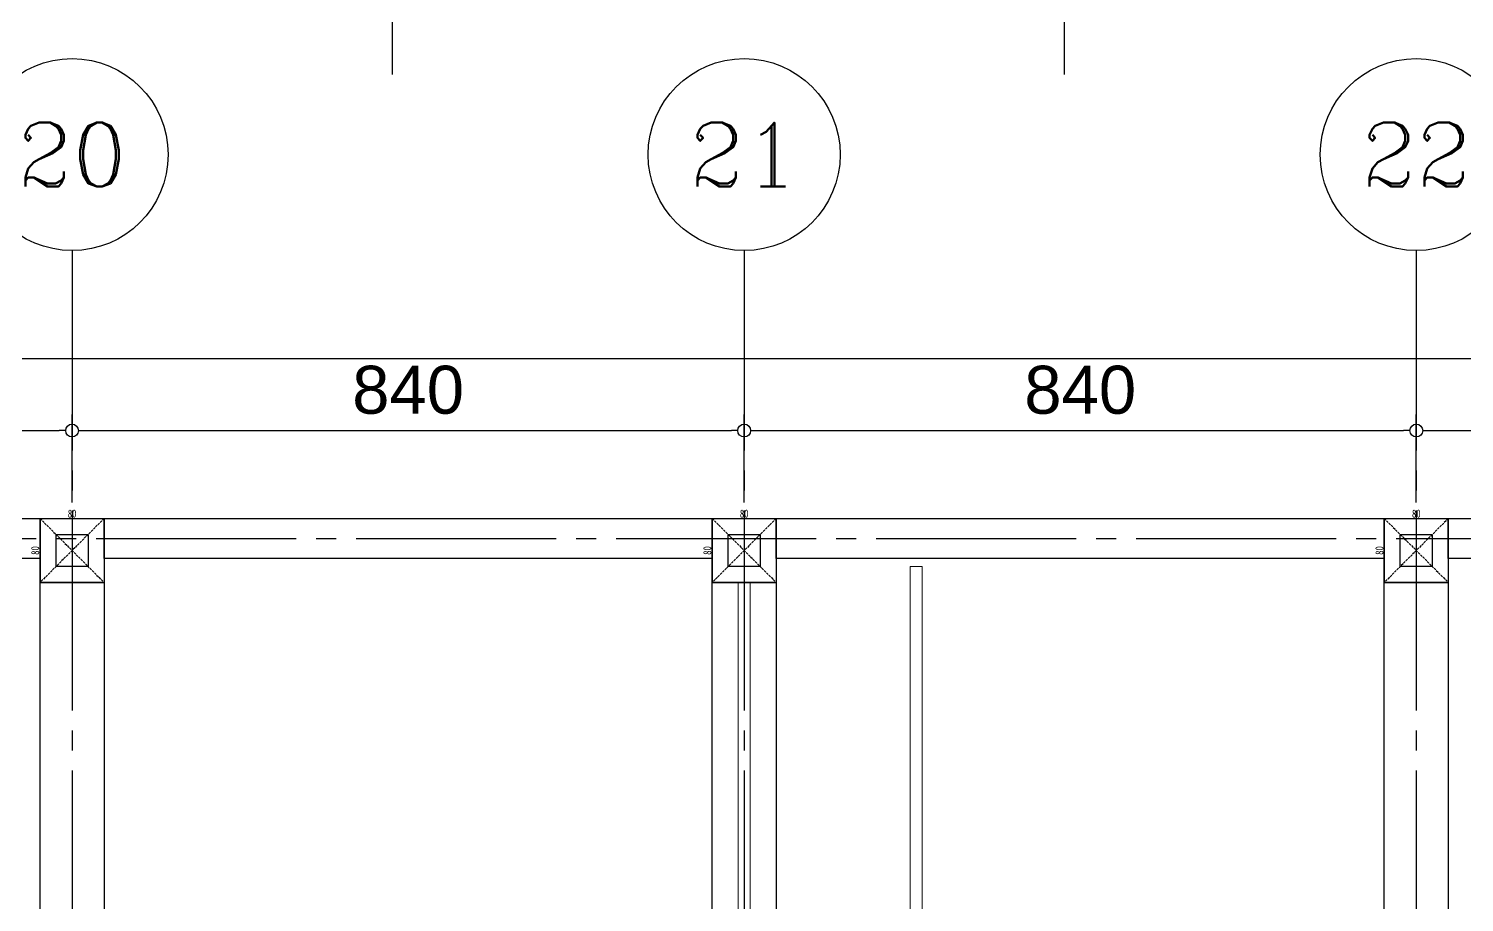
# Model space of a CAD drawing. Extents: x -3080 to 28500, y -1326 to 31609.
# Drawn here: x 16746 to 18540, y 9470 to 10562 of the extents above; entities that cross this region are included whole.
import ezdxf
from ezdxf.enums import TextEntityAlignment as Align

# ---------------------------------------------------------------- set-up
doc = ezdxf.new("R2010")
doc.units = 0
doc.header["$LTSCALE"] = 100
doc.linetypes.add('X-S-FAB-L05$0$COL-CEN-LIN', pattern=[3.25, 2.5, -0.25, 0.25, -0.25])
doc.linetypes.add('X-S-FAB-L05$0$HIDDEN', pattern=[0.4, 0.3, -0.1])
for name, color, linetype in [('0-xref', 8, 'Continuous'), ('X-S-FAB-L05$0$0-MC', 8, 'Continuous'), ('X-S-FAB-L05$0$0-NC', 8, 'Continuous'), ('X-S-FAB-L05$0$A-WALL-IN', 8, 'Continuous'), ('X-S-FAB-L05$0$BEAM', 8, 'Continuous'), ('X-S-FAB-L05$0$BEAM-RC(P)', 8, 'Continuous'), ('X-S-FAB-L05$0$BLOCK', 8, 'Continuous'), ('X-S-FAB-L05$0$CCL', 8, 'X-S-FAB-L05$0$COL-CEN-LIN'), ('X-S-FAB-L05$0$COL', 8, 'Continuous'), ('X-S-FAB-L05$0$COL-S', 8, 'Continuous')]:
    doc.layers.add(name, color=color, linetype=linetype)
doc.layers.add('X-S-FAB-L05$0$A-BLOCK', color=8, linetype='Continuous', plot=False)
doc.layers.add('X-S-FAB-L05$0$DIM', color=8, linetype='Continuous', plot=False)
doc.styles.add('X-S-FAB-L05$0$COL-NUM', font='romanc')
doc.styles.add('X-S-FAB-L05$0$DIM', font='', dxfattribs={"width": 0.8})
doc.styles.add('X-S-FAB-L05$0$Gen-Text', font='arial.ttf', dxfattribs={"height": 2.5})
doc.styles.get('X-S-FAB-L05$0$DIM').set_extended_font_data('MingLiU')
doc.dimstyles.new('X-S-FAB-L05$0$CIRL', dxfattribs={"dimtxt": 50, "dimasz": 25, "dimexe": 16, "dimexo": 0, "dimgap": 6, "dimtad": 1, "dimdsep": 46, "dimtxsty": 'X-S-FAB-L05$0$DIM', "dimblk": 'X-S-FAB-L05$0$_DotBlank', "dimcen": 10, "dimdle": 16, "dimclrd": 256, "dimclre": 256, "dimclrt": 6, "dimadec": 0, "dimazin": 0, "dimtfac": 1, "dimtix": 1, "dimtmove": 2, "dimatfit": 3, "dimldrblk": 'X-S-FAB-L05$0$ARROW', "dimfxl": 1, "dimtolj": 1, "dimtzin": 0, "dimarcsym": 0})
doc.dimstyles.new('X-S-FAB-L05$0$JJP_005_defpoint', dxfattribs={"dimtxt": 20, "dimasz": 0.5, "dimexe": 0.5, "dimexo": 0.5, "dimgap": 0.5, "dimtad": 1, "dimdsep": 46, "dimtxsty": 'X-S-FAB-L05$0$DIM', "dimblk": 'X-S-FAB-L05$0$_None', "dimcen": 10, "dimclrd": 256, "dimclre": 256, "dimclrt": 256, "dimadec": 0, "dimazin": 0, "dimtfac": 1, "dimtix": 1, "dimtmove": 2, "dimatfit": 3, "dimldrblk": 'X-S-FAB-L05$0$_None', "dimfxl": 0.5, "dimtolj": 1, "dimtzin": 0, "dimarcsym": 0})

# ---------------------------------------------------------------- blocks, each defined once
blk = doc.blocks.new('X-S-FAB-L05$0$cn-y')
at = {"layer": 'X-S-FAB-L05$0$0-MC'}
blk.add_circle((-50, 0), 50, dxfattribs=at)
at = {"layer": 'X-S-FAB-L05$0$0-NC', "style": 'X-S-FAB-L05$0$COL-NUM'}
blk.add_attdef('GRID-Y', text='', height=50, dxfattribs=at).set_placement((-50, 0), align=Align.MIDDLE_CENTER)
blk = doc.blocks.new('X-S-FAB-L05$0$_DotBlank')
at = {"color": 0, "linetype": 'ByBlock', "lineweight": -2}
blk.add_line((-0.5, 0), (-1, 0), dxfattribs=at)
blk.add_circle((0, 0), 0.5, dxfattribs=at)
blk = doc.blocks.new('*D68')
at = {"layer": 'DefPoints', "color": 0, "transparency": 16777216}
for p in [(0, 10870), (-26160, 10780), (0, 10780)]:
    blk.add_point(p, dxfattribs=at)
at = {"layer": 'X-S-FAB-L05$0$DIM', "lineweight": -2, "transparency": 16777216}
for p, q in [((-26160, 10780), (-26160, 10890)), ((0, 10780), (0, 10890)), ((-26144, 10870), (-16, 10870))]:
    blk.add_line(p, q, dxfattribs=at)
at = {"layer": 'X-S-FAB-L05$0$DIM', "lineweight": -2, "transparency": 16777216, "xscale": 16, "yscale": 16, "zscale": 16, "rotation": 180}
blk.add_blockref('X-S-FAB-L05$0$_DotBlank', (-26160, 10870), dxfattribs=at)
at = {"layer": 'X-S-FAB-L05$0$DIM', "lineweight": -2, "transparency": 16777216, "xscale": 16, "yscale": 16, "zscale": 16}
blk.add_blockref('X-S-FAB-L05$0$_DotBlank', (0, 10870), dxfattribs=at)
at = {"layer": 'X-S-FAB-L05$0$DIM', "color": 6, "transparency": 16777216, "insert": (-13080, 10920.6), "char_height": 2.5, "attachment_point": 5, "style": 'X-S-FAB-L05$0$Gen-Text'}
blk.add_mtext('\\A1;{\\H24x;26160}', dxfattribs=at)
blk = doc.blocks.new('X-S-FAB-L05$0$ARROW')
at = {"color": 3}
blk.add_solid([(0, 0), (-2.4, -0.4), (-2.4, 0.4)], dxfattribs=at)
blk = doc.blocks.new('*D87')
at = {"layer": 'DefPoints', "color": 0, "transparency": 16777216}
for p in [(-9360, 10780), (-10200, 10690), (-9360, 10690)]:
    blk.add_point(p, dxfattribs=at)
at = {"layer": 'X-S-FAB-L05$0$DIM', "lineweight": -2, "transparency": 16777216}
for p, q in [((-10200, 10690), (-10200, 10800)), ((-9360, 10690), (-9360, 10800)), ((-10184, 10780), (-9376, 10780))]:
    blk.add_line(p, q, dxfattribs=at)
at = {"layer": 'X-S-FAB-L05$0$DIM', "lineweight": -2, "transparency": 16777216, "xscale": 16, "yscale": 16, "zscale": 16, "rotation": 180}
blk.add_blockref('X-S-FAB-L05$0$_DotBlank', (-10200, 10780), dxfattribs=at)
at = {"layer": 'X-S-FAB-L05$0$DIM', "lineweight": -2, "transparency": 16777216, "xscale": 16, "yscale": 16, "zscale": 16}
blk.add_blockref('X-S-FAB-L05$0$_DotBlank', (-9360, 10780), dxfattribs=at)
at = {"layer": 'X-S-FAB-L05$0$DIM', "color": 6, "transparency": 16777216, "insert": (-9780, 10830.6), "char_height": 2.5, "attachment_point": 5, "style": 'X-S-FAB-L05$0$Gen-Text'}
blk.add_mtext('\\A1;{\\H24x;840}', dxfattribs=at)
blk = doc.blocks.new('*D88')
at = {"layer": 'DefPoints', "color": 0, "transparency": 16777216}
for p in [(-8520, 10780), (-9360, 10690), (-8520, 10690)]:
    blk.add_point(p, dxfattribs=at)
at = {"layer": 'X-S-FAB-L05$0$DIM', "lineweight": -2, "transparency": 16777216}
for p, q in [((-9360, 10690), (-9360, 10800)), ((-8520, 10690), (-8520, 10800)), ((-9344, 10780), (-8536, 10780))]:
    blk.add_line(p, q, dxfattribs=at)
at = {"layer": 'X-S-FAB-L05$0$DIM', "lineweight": -2, "transparency": 16777216, "xscale": 16, "yscale": 16, "zscale": 16, "rotation": 180}
blk.add_blockref('X-S-FAB-L05$0$_DotBlank', (-9360, 10780), dxfattribs=at)
at = {"layer": 'X-S-FAB-L05$0$DIM', "lineweight": -2, "transparency": 16777216, "xscale": 16, "yscale": 16, "zscale": 16}
blk.add_blockref('X-S-FAB-L05$0$_DotBlank', (-8520, 10780), dxfattribs=at)
at = {"layer": 'X-S-FAB-L05$0$DIM', "color": 6, "transparency": 16777216, "insert": (-8940, 10830.6), "char_height": 2.5, "attachment_point": 5, "style": 'X-S-FAB-L05$0$Gen-Text'}
blk.add_mtext('\\A1;{\\H24x;840}', dxfattribs=at)
blk = doc.blocks.new('*D89')
at = {"layer": 'DefPoints', "color": 0, "transparency": 16777216}
for p in [(-7680, 10780), (-8520, 10690), (-7680, 10690)]:
    blk.add_point(p, dxfattribs=at)
at = {"layer": 'X-S-FAB-L05$0$DIM', "lineweight": -2, "transparency": 16777216}
for p, q in [((-8520, 10690), (-8520, 10800)), ((-7680, 10690), (-7680, 10800)), ((-8504, 10780), (-7696, 10780))]:
    blk.add_line(p, q, dxfattribs=at)
at = {"layer": 'X-S-FAB-L05$0$DIM', "lineweight": -2, "transparency": 16777216, "xscale": 16, "yscale": 16, "zscale": 16, "rotation": 180}
blk.add_blockref('X-S-FAB-L05$0$_DotBlank', (-8520, 10780), dxfattribs=at)
at = {"layer": 'X-S-FAB-L05$0$DIM', "lineweight": -2, "transparency": 16777216, "xscale": 16, "yscale": 16, "zscale": 16}
blk.add_blockref('X-S-FAB-L05$0$_DotBlank', (-7680, 10780), dxfattribs=at)
at = {"layer": 'X-S-FAB-L05$0$DIM', "color": 6, "transparency": 16777216, "insert": (-8100, 10830.6), "char_height": 2.5, "attachment_point": 5, "style": 'X-S-FAB-L05$0$Gen-Text'}
blk.add_mtext('\\A1;{\\H24x;840}', dxfattribs=at)
blk = doc.blocks.new('*D90')
at = {"layer": 'DefPoints', "color": 0, "transparency": 16777216}
for p in [(-6840, 10780), (-7680, 10690), (-6840, 10690)]:
    blk.add_point(p, dxfattribs=at)
at = {"layer": 'X-S-FAB-L05$0$DIM', "lineweight": -2, "transparency": 16777216}
for p, q in [((-7680, 10690), (-7680, 10800)), ((-6840, 10690), (-6840, 10800)), ((-7664, 10780), (-6856, 10780))]:
    blk.add_line(p, q, dxfattribs=at)
at = {"layer": 'X-S-FAB-L05$0$DIM', "lineweight": -2, "transparency": 16777216, "xscale": 16, "yscale": 16, "zscale": 16, "rotation": 180}
blk.add_blockref('X-S-FAB-L05$0$_DotBlank', (-7680, 10780), dxfattribs=at)
at = {"layer": 'X-S-FAB-L05$0$DIM', "lineweight": -2, "transparency": 16777216, "xscale": 16, "yscale": 16, "zscale": 16}
blk.add_blockref('X-S-FAB-L05$0$_DotBlank', (-6840, 10780), dxfattribs=at)
at = {"layer": 'X-S-FAB-L05$0$DIM', "color": 6, "transparency": 16777216, "insert": (-7260, 10830.6), "char_height": 2.5, "attachment_point": 5, "style": 'X-S-FAB-L05$0$Gen-Text'}
blk.add_mtext('\\A1;{\\H24x;840}', dxfattribs=at)
blk = doc.blocks.new('*D176')
at = {"layer": 'DefPoints', "lineweight": -2, "transparency": 16777216}
blk.add_line((0, 0), (80, 0), dxfattribs=at)
at = {"layer": 'DefPoints', "color": 0, "transparency": 16777216}
for p in [(0, 0), (80, 0), (80, 0)]:
    blk.add_point(p, dxfattribs=at)
at = {"layer": 'DefPoints', "transparency": 16777216, "insert": (40, 6.1), "char_height": 10, "attachment_point": 5, "style": 'X-S-FAB-L05$0$DIM'}
blk.add_mtext('\\A1;80', dxfattribs=at)
blk = doc.blocks.new('X-S-FAB-L05$0$_None')
blk = doc.blocks.new('*D177')
at = {"layer": 'DefPoints', "lineweight": -2, "transparency": 16777216}
blk.add_line((0, 0), (0, -80), dxfattribs=at)
at = {"layer": 'DefPoints', "color": 0, "transparency": 16777216}
for p in [(0, 0), (0, -80), (0, -80)]:
    blk.add_point(p, dxfattribs=at)
at = {"layer": 'DefPoints', "transparency": 16777216, "insert": (-6.1, -40), "char_height": 10, "attachment_point": 5, "rotation": 90, "style": 'X-S-FAB-L05$0$DIM'}
blk.add_mtext('\\A1;80', dxfattribs=at)
blk = doc.blocks.new('X-S-FAB-L05$0$牆_141_1', base_point=(17855, 9890))
at = {"layer": 'X-S-FAB-L05$0$A-WALL-IN', "color": 3, "lineweight": 0, "flags": 128}
for points in [[(17847.5, 9890), (17847.5, 9115)], [(17862.5, 9890), (17847.5, 9890)], [(17862.5, 9115), (17862.5, 9890)], [(17847.5, 9115), (17862.5, 9115)]]:
    blk.add_lwpolyline(points, dxfattribs=at)
blk = doc.blocks.new('X-S-FAB-L05$0$10-23 COL LINE')
at = {"layer": 'X-S-FAB-L05$0$CCL'}
for p, q in [((9060, 335), (9060, -1045)), ((9900, 335), (9900, -1045))]:
    blk.add_line(p, q, dxfattribs=at)
blk = doc.blocks.new('*U63')
at = {"layer": 'DefPoints', "linetype": 'X-S-FAB-L05$0$HIDDEN', "ltscale": 0.1}
for p, q in [((80, 0), (0, -80)), ((0, 0), (80, -80))]:
    blk.add_line(p, q, dxfattribs=at)
at = {"layer": 'X-S-FAB-L05$0$COL', "ltscale": 0.1}
blk.add_lwpolyline([(0, 0), (80, 0), (80, -80), (0, -80)], close=True, dxfattribs=at)
at = {"layer": 'DefPoints'}
dim = blk.add_linear_dim(base=(0, -80), p1=(0, 0), p2=(0, -80), angle=90, dimstyle='X-S-FAB-L05$0$JJP_005_defpoint', override={"dimtxt": 10}, dxfattribs=at)
dim.commit()
dim.dimension.update_dxf_attribs({"geometry": '*D177', "text_midpoint": (-6.067, -40)})
dim = blk.add_linear_dim(base=(80, 0), p1=(0, 0), p2=(80, 0), dimstyle='X-S-FAB-L05$0$JJP_005_defpoint', override={"dimtxt": 10}, dxfattribs=at)
dim.commit()
dim.dimension.update_dxf_attribs({"geometry": '*D176', "text_midpoint": (40, 6.067)})
blk = doc.blocks.new('X-S-FAB-L05$0$FAB2-L05')
at = {"layer": 'X-S-FAB-L05$0$CCL'}
for p, q in [((-9360, 11005), (-9360, 0)), ((-8520, 11005), (-8520, 0)), ((-7680, 11005), (-7680, 0)), ((-26880, 10645), (1210, 10645))]:
    blk.add_line(p, q, dxfattribs=at)
at = {"layer": 'X-S-FAB-L05$0$COL-S'}
for points in [[(-9380, 10650), (-9340, 10650), (-9340, 10610), (-9380, 10610)], [(-8540, 10650), (-8500, 10650), (-8500, 10610), (-8540, 10610)], [(-7700, 10650), (-7660, 10650), (-7660, 10610), (-7700, 10610)]]:
    blk.add_lwpolyline(points, close=True, dxfattribs=at)
at = {"layer": 'X-S-FAB-L05$0$A-BLOCK'}
ref = blk.add_blockref('X-S-FAB-L05$0$cn-y', (-9240, 11125), dxfattribs=dict(at, xscale=2.399999999999997, yscale=2.399999999999997, zscale=2.399999999999997))
ref.add_attrib('GRID-Y', '20', dxfattribs={"layer": 'X-S-FAB-L05$0$0-NC', "height": 80, "style": 'X-S-FAB-L05$0$COL-NUM'}).set_placement((-9360, 11125), align=Align.MIDDLE_CENTER)
ref = blk.add_blockref('X-S-FAB-L05$0$cn-y', (-8400, 11125), dxfattribs=dict(at, xscale=2.399999999999997, yscale=2.399999999999997, zscale=2.399999999999997))
ref.add_attrib('GRID-Y', '21', dxfattribs={"layer": 'X-S-FAB-L05$0$0-NC', "height": 80, "style": 'X-S-FAB-L05$0$COL-NUM'}).set_placement((-8520, 11125), align=Align.MIDDLE_CENTER)
ref = blk.add_blockref('X-S-FAB-L05$0$cn-y', (-7560, 11125), dxfattribs=dict(at, xscale=2.399999999999997, yscale=2.399999999999997, zscale=2.399999999999997))
ref.add_attrib('GRID-Y', '22', dxfattribs={"layer": 'X-S-FAB-L05$0$0-NC', "height": 80, "style": 'X-S-FAB-L05$0$COL-NUM'}).set_placement((-7680, 11125), align=Align.MIDDLE_CENTER)
at = {"layer": 'X-S-FAB-L05$0$BEAM'}
for p in [(-9400, 10670), (-8560, 10670), (-7720, 10670)]:
    blk.add_blockref('*U63', p, dxfattribs=at)
at = {"layer": 'X-S-FAB-L05$0$DIM'}
for base, p1, p2, picture, middle in [((0, 10870), (-26160, 10780), (0, 10780), '*D68', (-13080, 10920.634)), ((-9360, 10780), (-10200, 10690), (-9360, 10690), '*D87', (-9780, 10830.634)), ((-8520, 10780), (-9360, 10690), (-8520, 10690), '*D88', (-8940, 10830.634)), ((-7680, 10780), (-8520, 10690), (-7680, 10690), '*D89', (-8100, 10830.634)), ((-6840, 10780), (-7680, 10690), (-6840, 10690), '*D90', (-7260, 10830.634))]:
    dim = blk.add_linear_dim(base=base, p1=p1, p2=p2, text='{\\H24x;<>}', dimstyle='X-S-FAB-L05$0$CIRL', override={"dimtxt": 60, "dimasz": 16, "dimexe": 20, "dimgap": 20, "dimtxsty": 'X-S-FAB-L05$0$Gen-Text'}, dxfattribs=at)
    dim.commit()
    dim.dimension.update_dxf_attribs({"geometry": picture, "text_midpoint": middle})
blk = doc.blocks.new('X-S-FAB-L05')
at = {"layer": 'X-S-FAB-L05$0$A-WALL-IN', "color": 3, "lineweight": 0, "flags": 128}
for points in [[(17632.5, 9870), (17632.5, 9190)], [(17647.5, 9190), (17647.5, 9870)]]:
    blk.add_lwpolyline(points, dxfattribs=at)
at = {"layer": 'X-S-FAB-L05$0$BEAM-RC(P)', "elevation": 0}
for points in [[(16000, 9900), (16000, 9950), (16760, 9950), (16760, 9900)], [(16840, 9900), (16840, 9950), (17600, 9950), (17600, 9900)], [(17680, 9900), (17680, 9950), (18440, 9950), (18440, 9900)], [(18520, 9900), (18520, 9950), (19295, 9950), (19295, 9900)], [(16760, 9870), (16840, 9870), (16840, 9055), (16760, 9055)]]:
    blk.add_lwpolyline(points, close=True, dxfattribs=at)
at = {"layer": 'X-S-FAB-L05$0$BEAM-RC(P)'}
for points in [[(17600, 9870), (17680, 9870), (17680, 9055), (17600, 9055)], [(18440, 9870), (18520, 9870), (18520, 9055), (18440, 9055)]]:
    blk.add_lwpolyline(points, close=True, dxfattribs=at)
at = {"layer": 'X-S-FAB-L05$0$COL-S'}
for points in [[(16780, 9930), (16820, 9930), (16820, 9890), (16780, 9890)], [(17620, 9930), (17660, 9930), (17660, 9890), (17620, 9890)], [(18460, 9930), (18500, 9930), (18500, 9890), (18460, 9890)]]:
    blk.add_lwpolyline(points, close=True, dxfattribs=at)
at = {"layer": 'X-S-FAB-L05$0$A-WALL-IN', "color": 3, "lineweight": 0}
blk.add_blockref('X-S-FAB-L05$0$牆_141_1', (17855, 9890), dxfattribs=at)
at = {"layer": 'X-S-FAB-L05$0$BEAM'}
for p in [(16760, 9950), (17600, 9950), (18440, 9950)]:
    blk.add_blockref('*U63', p, dxfattribs=at)
at = {"layer": 'X-S-FAB-L05$0$BLOCK'}
blk.add_blockref('X-S-FAB-L05$0$FAB2-L05', (26160, -720), dxfattribs=at)
at = {"layer": 'X-S-FAB-L05$0$CCL'}
blk.add_blockref('X-S-FAB-L05$0$10-23 COL LINE', (8140, 11550), dxfattribs=at)

msp = doc.modelspace()

# ---------------------------------------------------------------- block references
at = {"layer": '0-xref'}
msp.add_blockref('X-S-FAB-L05', (0, 0), dxfattribs=at)

doc.saveas('drawing.dxf')
